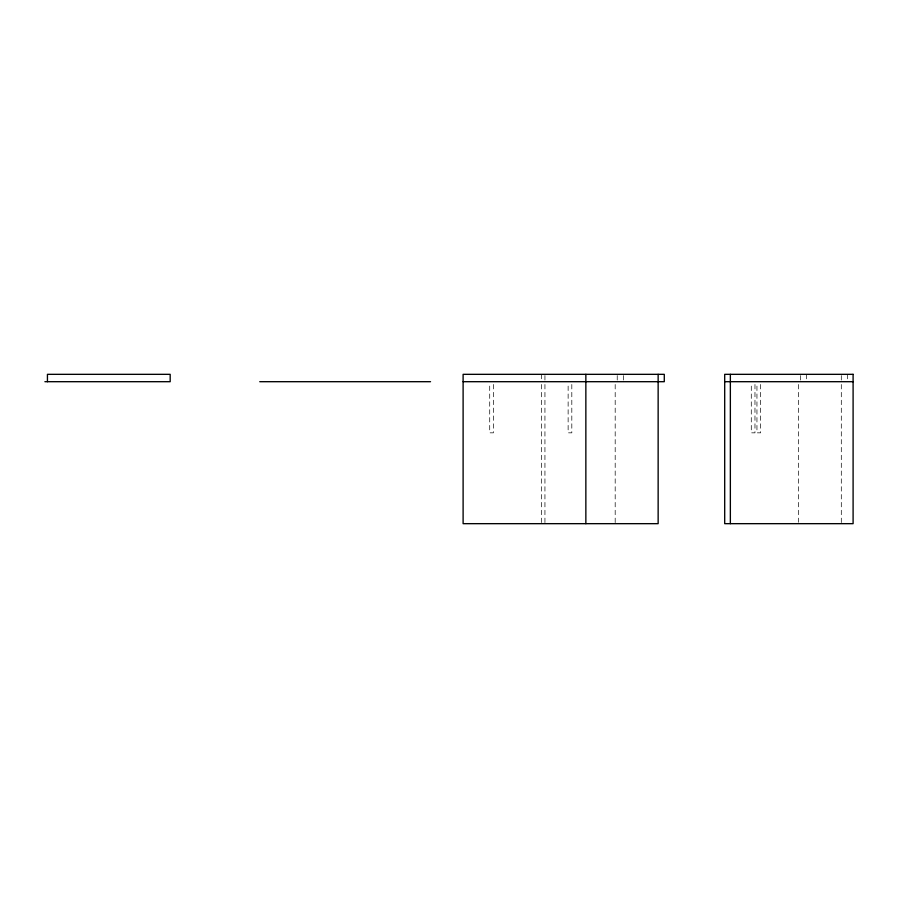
<?xml version="1.0" encoding="UTF-8"?>
<svg xmlns="http://www.w3.org/2000/svg" width="898" height="898" viewBox="0 0 898 898"><rect width="100%" height="100%" fill="white"/><g stroke="black" fill="none" stroke-linecap="round" stroke-linejoin="round"><path stroke-width="0.67" stroke-dasharray="4.49 3.37" d="M847.443 374.331L847.443 380.471M841.303 375.555L841.303 380.471M841.303 384.479L841.303 523.669M806.527 374.331L806.527 380.471M800.387 375.555L800.387 380.471M798.344 384.479L798.344 522.277M760.628 384.456L760.628 432.836L756.947 432.836L756.947 384.456M754.971 384.456L754.971 432.836L751.289 432.836L751.289 384.456M623.369 375.555L623.369 380.471M617.229 375.555L617.229 380.471M615.186 384.479L615.186 523.669M571.813 384.456L571.813 432.836L568.131 432.836L568.131 384.456M544.94 375.555L544.94 380.471M544.94 384.479L544.94 523.669M541.539 374.331L541.539 380.471M541.539 384.479L541.539 523.669M493.395 384.456L493.395 432.836L489.713 432.836L489.713 384.456"/><path stroke-width="1.35" d="M44.9 381.695L170.182 381.695L170.182 374.331L47.437 374.331L47.437 381.695M259.747 381.695L430.535 381.695M463.11 381.695L664.284 381.695L664.284 374.331L463.11 374.331L463.11 523.669L658.144 523.669L658.144 374.331M724.697 381.695L853.1 381.695M730.355 374.331L730.355 523.669M585.855 374.331L585.855 523.669M853.1 374.331L724.697 374.331L724.697 523.669L853.1 523.669L853.1 374.331"/></g></svg>
